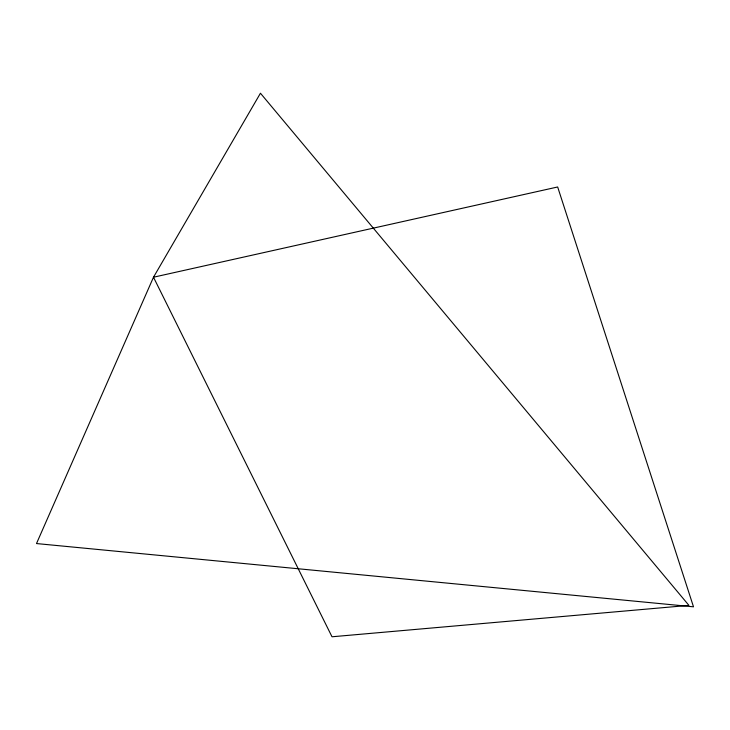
<?xml version="1.0" encoding="UTF-8"?>
<svg xmlns="http://www.w3.org/2000/svg" width="730" height="730" viewBox="0 0 730 730"><rect width="100%" height="100%" fill="white"/><g stroke="black" fill="none" stroke-linecap="round" stroke-linejoin="round"><path stroke-width="1.09" d="M153.492 277.218L36.5 543.558L693.5 606.822L557.665 186.98L153.492 277.218L332.004 636.779L688.928 605.38L260.446 93.221L153.492 277.218"/></g></svg>
